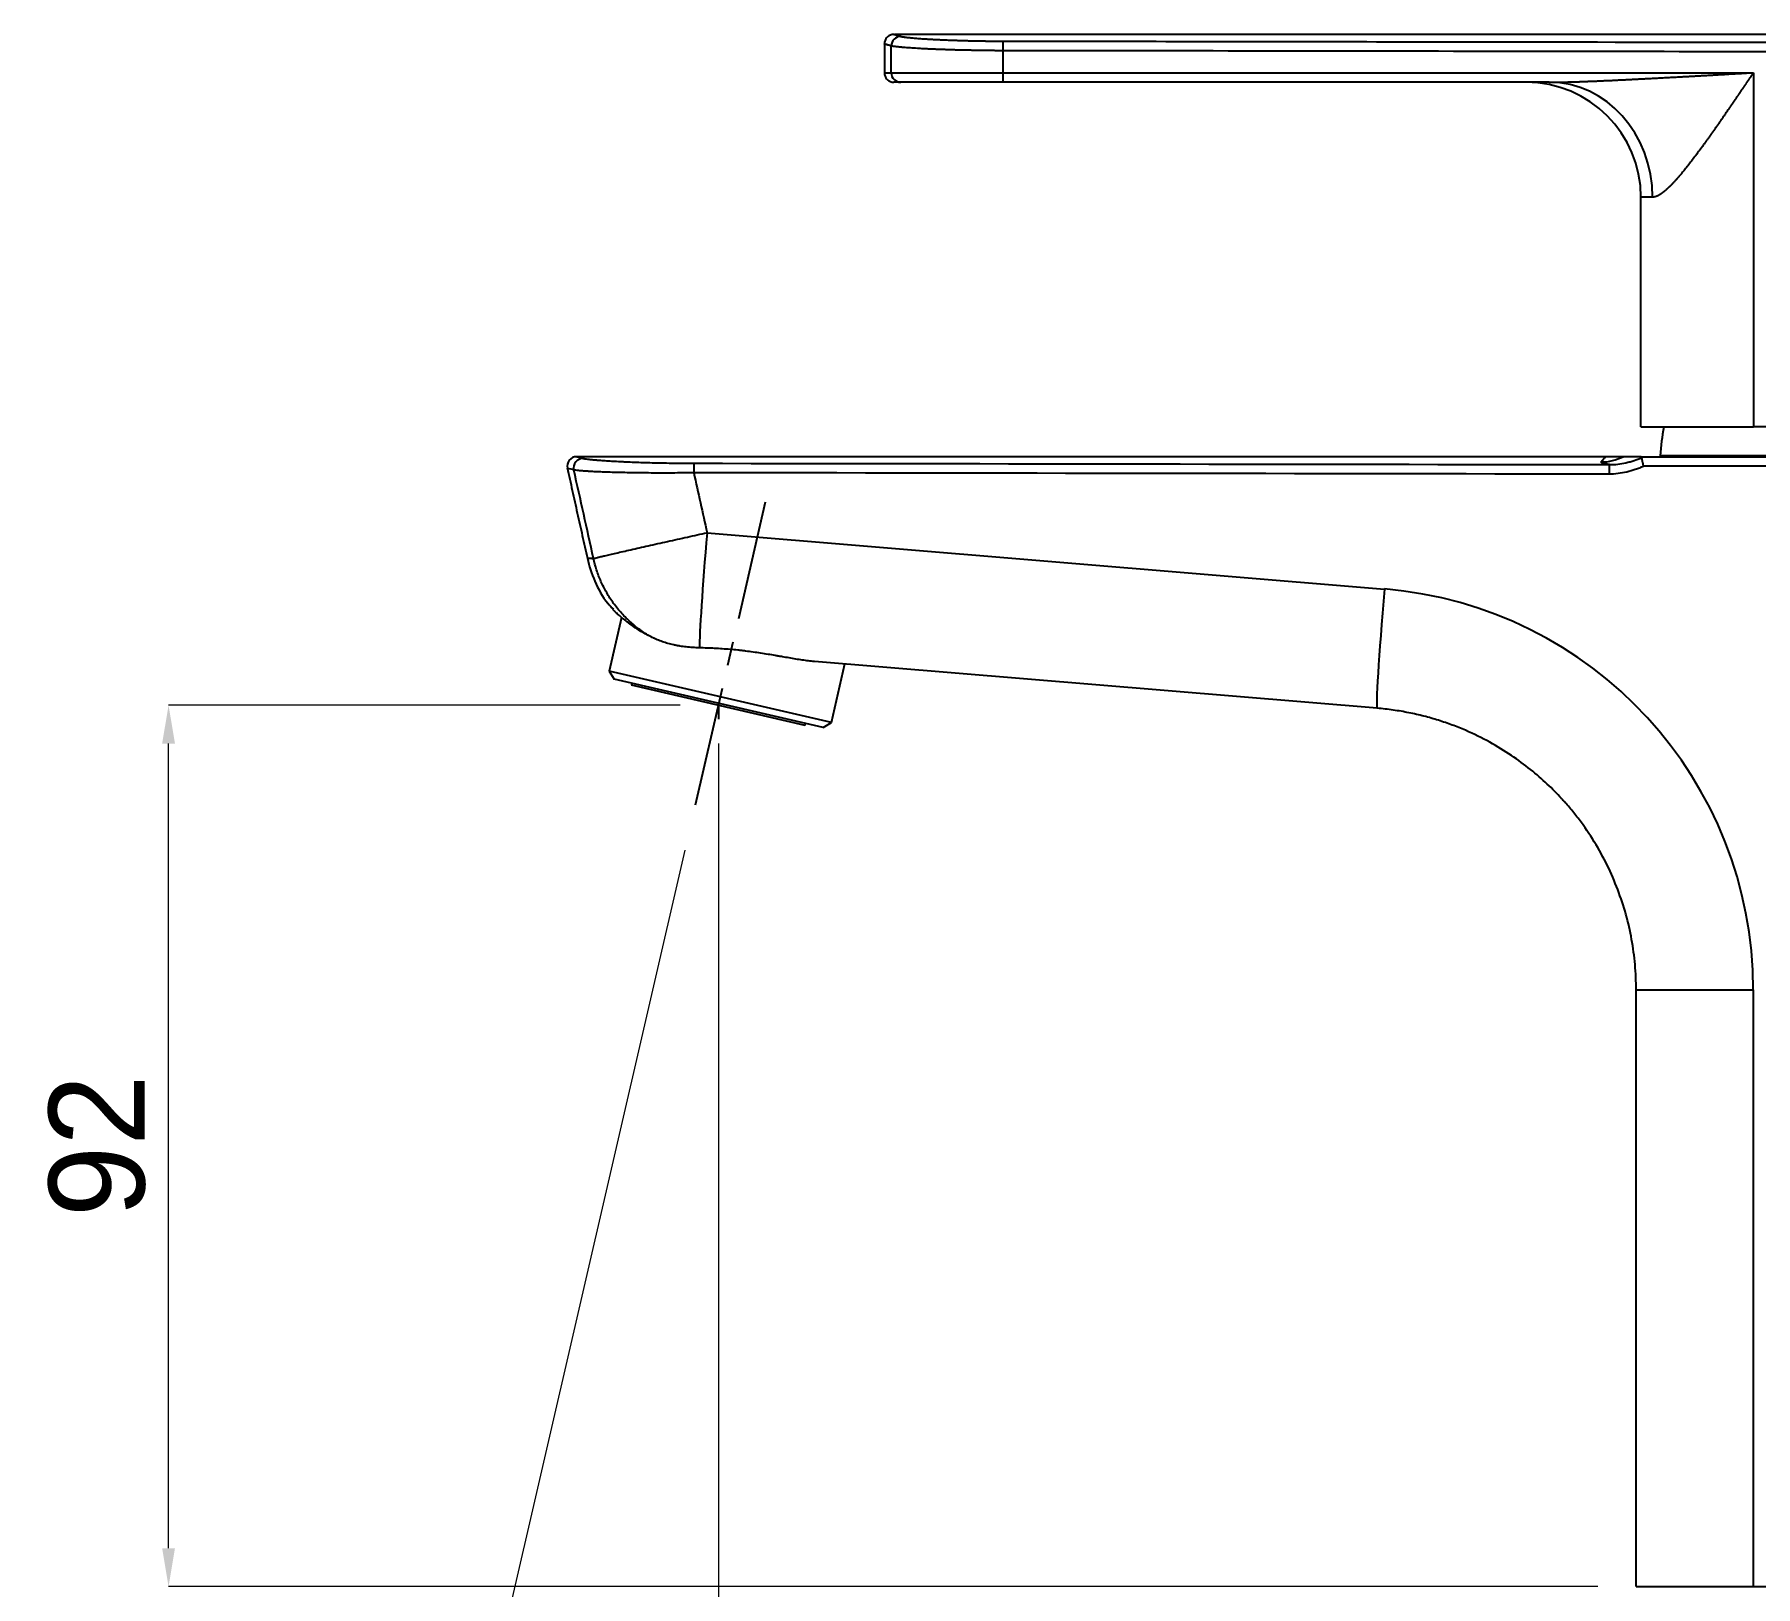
# Model space of a CAD drawing. Extents: x 0 to 790, y 0 to 579.
# Drawn here: x 330.9 to 510.6, y 273.8 to 435.9 of the extents above; entities that cross this region are included whole.
import ezdxf

# ---------------------------------------------------------------- set-up
doc = ezdxf.new("R2010")
doc.units = 0
doc.header["$LTSCALE"] = 10
doc.header["$MEASUREMENT"] = 0
doc.header["$PDMODE"] = 3
doc.header["$PDSIZE"] = -10
doc.linetypes.add('CENTER', pattern=[2, 1.25, -0.25, 0.25, -0.25])
doc.layers.get('0').update_dxf_attribs({"linetype": 'CONTINUOUS'})
doc.layers.get('DEFPOINTS').update_dxf_attribs({"linetype": 'CONTINUOUS'})
doc.layers.add('1', color=7, linetype='CONTINUOUS')
doc.styles.add('Daelim Dimension', font='')
doc.styles.get('Daelim Dimension').set_extended_font_data('나눔고딕')
doc.dimstyles.new('DEFAULT', dxfattribs={"dimscale": 2, "dimtxt": 2, "dimasz": 2, "dimexe": 0, "dimexo": 2, "dimgap": 1, "dimtad": 1, "dimdec": 0, "dimzin": 9, "dimdsep": 46, "dimtxsty": 'Daelim Dimension', "dimcen": 0.5, "dimclrd": 5, "dimclre": 5, "dimclrt": 256, "dimadec": 1, "dimazin": 0, "dimtfac": 1, "dimtdec": 0, "dimtix": 1, "dimtmove": 0, "dimatfit": 3, "dimfxl": 1, "dimtolj": 1, "dimtzin": 1, "dimlwd": 9, "dimlwe": 9, "dimarcsym": 0})

# ---------------------------------------------------------------- blocks, each defined once
blk = doc.blocks.new('*D1')
at = {"color": 5, "lineweight": 9, "ltscale": 0.5, "transparency": 16777216}
for p, q in [((402.34, 361.83), (402.34, 222.76)), ((522.68, 267.79), (522.68, 222.76)), ((406.34, 222.76), (518.68, 222.76))]:
    blk.add_line(p, q, dxfattribs=at)
at = {"color": 5, "ltscale": 0.5, "transparency": 16777216}
for points in [[(406.34, 223.42), (406.34, 222.09), (402.34, 222.76)], [(518.68, 223.42), (518.68, 222.09), (522.68, 222.76)]]:
    blk.add_solid(points, dxfattribs=at)
at = {"layer": 'DEFPOINTS', "color": 0, "ltscale": 0.5, "transparency": 16777216}
for p in [(402.34, 365.83), (522.68, 271.79), (522.68, 222.76)]:
    blk.add_point(p, dxfattribs=at)
at = {"color": 7, "lineweight": -3, "ltscale": 0.5, "transparency": 16777216, "insert": (462.51, 230.46), "char_height": 10, "attachment_point": 5, "style": 'Daelim Dimension'}
blk.add_mtext('\\A1;120.5', dxfattribs=at)
blk = doc.blocks.new('*D2')
at = {"color": 5, "lineweight": 9, "ltscale": 0.5, "transparency": 16777216}
for p, q in [((398.34, 365.83), (344.93, 365.83)), ((344.93, 277.79), (344.93, 361.83)), ((494.18, 273.79), (344.93, 273.79))]:
    blk.add_line(p, q, dxfattribs=at)
at = {"color": 5, "ltscale": 0.5, "transparency": 16777216}
for points in [[(344.26, 361.83), (345.6, 361.83), (344.93, 365.83)], [(344.26, 277.79), (345.6, 277.79), (344.93, 273.79)]]:
    blk.add_solid(points, dxfattribs=at)
at = {"layer": 'DEFPOINTS', "color": 0, "ltscale": 0.5, "transparency": 16777216}
for p in [(344.93, 365.83), (402.34, 365.83), (498.18, 273.79)]:
    blk.add_point(p, dxfattribs=at)
at = {"color": 7, "lineweight": -3, "ltscale": 0.5, "transparency": 16777216, "insert": (337.49, 319.81), "char_height": 10, "attachment_point": 5, "rotation": 90, "style": 'Daelim Dimension'}
blk.add_mtext('\\A1;92', dxfattribs=at)
blk = doc.blocks.new('*D3')
at = {"color": 5, "lineweight": 9, "ltscale": 0.5, "transparency": 16777216}
for p, q in [((402.34, 360.36), (402.34, 222.62)), ((398.85, 350.71), (370.13, 226.3))]:
    blk.add_line(p, q, dxfattribs=at)
blk.add_arc((402.34, 365.83), 143.2, 258.6005, 268.3995, dxfattribs=at)
at = {"color": 5, "ltscale": 0.5, "transparency": 16777216}
for points in [[(373.9, 224.8), (374.18, 226.1), (370.13, 226.3)], [(398.35, 223.35), (398.33, 222.01), (402.34, 222.62)]]:
    blk.add_solid(points, dxfattribs=at)
at = {"layer": 'DEFPOINTS', "color": 0, "ltscale": 0.5, "transparency": 16777216}
for p in [(407.24, 387.05), (402.34, 365.83), (402.34, 364.36), (399.75, 354.61), (380.76, 224.26)]:
    blk.add_point(p, dxfattribs=at)
at = {"color": 7, "lineweight": -3, "ltscale": 0.5, "transparency": 16777216, "insert": (387, 231.2), "char_height": 10, "attachment_point": 5, "rotation": 353.5, "style": 'Daelim Dimension'}
blk.add_mtext('\\A1;13.0°', dxfattribs=at)

msp = doc.modelspace()

# ---------------------------------------------------------------- linework, layer by layer
at = {"lineweight": -3, "ltscale": 0.5}
msp.add_line((402.34, 365.83), (402.34, 364.36), dxfattribs=at)
at = {"layer": '1', "color": 7, "linetype": 'Continuous', "lineweight": -3}
for p, q in [((420.4, 431.89), (420.4, 434.68)), ((432.04, 434.19), (432.04, 431.89)), ((420.4, 431.89), (432.04, 431.89)), ((432.04, 431.89), (510.42, 431.89)), ((510.42, 431.89), (510.42, 394.89)), ((432.07, 430.89), (421.39, 430.89)), ((489.11, 430.89), (432.07, 430.89)), ((498.68, 394.89), (498.68, 418.89)), ((499.9, 418.89), (498.68, 418.89)), ((498.68, 394.89), (510.42, 394.89)), ((520.46, 394.89), (510.42, 394.89)), ((522.68, 391.89), (500.68, 391.89)), ((502.68, 391.89), (502.58, 391.79)), ((498.54, 391.79), (532.49, 391.79)), ((532.47, 390.79), (498.96, 390.79)), ((401.16, 383.85), (471.89, 377.97)), ((392.24, 375), (390.95, 369.38)), ((471.12, 365.52), (412.37, 370.4)), ((390.95, 369.38), (391.47, 368.54)), ((414.14, 364.03), (390.95, 369.38)), ((413.3, 363.5), (391.47, 368.54)), ((414.14, 364.03), (415.55, 370.14)), ((393.32, 368.11), (393.28, 367.92)), ((411.4, 363.73), (393.28, 367.92)), ((411.4, 363.73), (411.45, 363.93)), ((413.3, 363.5), (414.14, 364.03)), ((498.18, 273.79), (498.18, 336.12)), ((510.41, 336.12), (510.41, 273.79)), ((498.18, 273.79), (510.41, 273.79)), ((510.41, 273.79), (532.47, 273.79))]:
    msp.add_line(p, q, dxfattribs=at)
at = {"layer": '1', "color": 1, "linetype": 'CENTER', "lineweight": -3}
msp.add_line((407.24, 387.05), (399.75, 354.61), dxfattribs=at)
at = {"layer": '1', "color": 7, "linetype": 'Continuous', "lineweight": -3}
for centre, radius, start, end in [((486.68, 418.89), 12, 0, 90), ((522.68, 390.53), 22.04, 168.5894, 176.4605), ((387.55, 390.79), 1, 89.853, 192.563), ((468.41, 336.12), 42, 0, 85.2474)]:
    msp.add_arc(centre, radius, start, end, dxfattribs=at)
for centre, major_axis, ratio, start_param, end_param in [((421.39, 434.68), (0.277, 0.961), 0.991704, 0.282583, 1.848949), ((432.07, 434.19), (0.001, 1), 0.021754, 0.066132, 1.570828), ((421.39, 431.89), (0, 1), 0.992332, 1.570796, 3.141593), ((432.07, 431.89), (0, 1), 0.021754, 1.570796, 3.141593), ((489.11, 418.89), (0, 12), 0.898541, 4.712389, 6.283185), ((388.22, 390.61), (0.257, 0.966), 0.991622, 0.261685, 2.045129), ((399.79, 390.11), (-0.001, -1), 0.021754, 3.206988, 4.71242), ((494.53, 396.23), (4.05, -2.94), 0.997362, 5.339256, 5.817054), ((495.38, 389.96), (-0.002, -1), 0.021754, 3.213498, 4.712423), ((401.43, 383.85), (-1.04, -12.46), 0.021679, 4.714191, 6.022587), ((472.16, 377.97), (-1.04, -12.46), 0.021679, 4.714191, 6.283185)]:
    msp.add_ellipse(centre, major_axis=major_axis, ratio=ratio, start_param=start_param, end_param=end_param, dxfattribs=at)
for points, knots in [([(420.68, 435.89), (420.55, 435.89), (420.36, 435.85), (420.13, 435.73), (419.97, 435.6), (419.84, 435.44), (419.72, 435.21), (419.68, 435.02), (419.68, 434.89)], [0, 0, 0, 0, 0.239635, 0.368555, 0.500166, 0.631749, 0.760593, 1, 1, 1, 1]), ([(421.39, 435.68), (421.39, 435.68), (421.4, 435.68), (421.4, 435.68), (421.41, 435.68), (421.42, 435.68), (421.42, 435.67), (421.43, 435.67), (421.44, 435.67), (421.44, 435.67), (421.45, 435.67), (421.46, 435.66), (421.47, 435.66), (421.48, 435.66), (421.49, 435.66), (421.5, 435.66), (421.5, 435.66), (421.51, 435.65), (421.52, 435.65), (421.53, 435.65), (421.54, 435.65), (421.55, 435.65), (421.56, 435.64), (421.58, 435.64), (421.59, 435.64), (421.6, 435.64), (421.61, 435.64), (421.62, 435.64), (421.63, 435.63), (421.64, 435.63), (421.66, 435.63), (421.67, 435.63), (421.68, 435.63), (421.69, 435.62), (421.71, 435.62), (421.72, 435.62), (421.73, 435.62), (421.75, 435.62), (421.76, 435.61), (421.78, 435.61), (421.79, 435.61), (421.85, 435.6), (421.96, 435.59), (422.13, 435.57), (422.33, 435.55), (422.55, 435.53), (422.78, 435.51), (423.04, 435.49), (423.31, 435.46), (423.63, 435.44), (424.01, 435.42), (424.45, 435.39), (424.92, 435.36), (425.42, 435.34), (425.94, 435.32), (426.44, 435.3), (426.91, 435.28), (427.34, 435.27), (427.78, 435.25), (428.23, 435.24), (428.69, 435.23), (429.16, 435.22), (429.63, 435.21), (429.98, 435.21), (430.21, 435.2), (430.31, 435.2), (430.42, 435.2), (430.52, 435.2), (430.62, 435.2), (430.72, 435.2), (430.83, 435.2), (430.93, 435.19), (431.03, 435.19), (431.14, 435.19), (431.24, 435.19), (431.34, 435.19), (431.44, 435.19), (431.55, 435.19), (431.65, 435.19), (431.75, 435.19), (431.86, 435.19), (431.96, 435.19), (432.03, 435.19), (432.07, 435.19)], [0, 0, 0, 0, 0.003138, 0.006276, 0.009413, 0.012549, 0.015685, 0.01882, 0.021955, 0.025089, 0.028223, 0.031356, 0.03449, 0.037623, 0.040756, 0.043889, 0.047022, 0.050155, 0.053288, 0.056422, 0.059555, 0.062689, 0.065824, 0.068959, 0.072094, 0.07523, 0.078367, 0.081504, 0.084642, 0.087781, 0.090921, 0.094062, 0.097204, 0.100347, 0.103491, 0.106636, 0.109783, 0.112931, 0.11608, 0.119231, 0.122383, 0.125537, 0.156738, 0.187894, 0.219067, 0.250316, 0.281529, 0.312663, 0.343777, 0.374933, 0.416711, 0.458333, 0.499947, 0.541567, 0.583198, 0.624988, 0.65616, 0.687287, 0.718429, 0.749649, 0.780915, 0.812096, 0.843255, 0.874453, 0.881095, 0.88773, 0.894358, 0.900981, 0.907597, 0.914209, 0.920817, 0.927421, 0.934022, 0.940621, 0.947218, 0.953813, 0.960409, 0.967004, 0.973599, 0.980196, 0.986795, 0.993396, 1, 1, 1, 1]), ([(432.07, 435.19), (432.73, 435.19), (433.4, 435.19), (436.73, 435.18), (439.4, 435.18), (452.73, 435.16), (463.39, 435.14), (493.54, 435.1), (513.02, 435.07), (532.5, 435.04)], [0, 0, 0, 0, 0.019909, 0.019909, 0.099545, 0.099545, 0.41809, 0.41809, 1, 1, 1, 1]), ([(420.4, 434.68), (420.39, 434.69), (420.38, 434.69), (420.36, 434.69), (420.34, 434.7), (420.32, 434.71), (420.3, 434.71), (420.28, 434.72), (420.27, 434.72), (420.25, 434.73), (420.23, 434.73), (420.21, 434.74), (420.2, 434.74), (420.18, 434.75), (420.16, 434.75), (420.15, 434.75), (420.13, 434.76), (420.12, 434.76), (420.1, 434.77), (420.09, 434.77), (420.07, 434.78), (420.06, 434.78), (420.04, 434.78), (420.03, 434.79), (420.02, 434.79), (420, 434.8), (419.99, 434.8), (419.98, 434.8), (419.96, 434.81), (419.95, 434.81), (419.94, 434.81), (419.93, 434.82), (419.92, 434.82), (419.91, 434.82), (419.9, 434.83), (419.88, 434.83), (419.87, 434.83), (419.86, 434.84), (419.85, 434.84), (419.84, 434.84), (419.84, 434.84), (419.83, 434.85), (419.82, 434.85), (419.81, 434.85), (419.8, 434.85), (419.79, 434.86), (419.79, 434.86), (419.78, 434.86), (419.77, 434.86), (419.76, 434.86), (419.76, 434.87), (419.75, 434.87), (419.74, 434.87), (419.74, 434.87), (419.73, 434.87), (419.73, 434.87), (419.72, 434.88), (419.72, 434.88), (419.71, 434.88), (419.71, 434.88), (419.71, 434.88), (419.7, 434.88), (419.7, 434.88), (419.7, 434.88), (419.69, 434.88), (419.69, 434.88), (419.69, 434.89), (419.69, 434.89), (419.68, 434.89), (419.68, 434.89), (419.68, 434.89), (419.68, 434.89), (419.68, 434.89), (419.68, 434.89), (419.68, 434.89), (419.68, 434.89), (419.68, 434.89)], [0, 0, 0, 0, 0.013768, 0.027533, 0.041294, 0.055053, 0.068809, 0.082562, 0.096312, 0.110059, 0.123803, 0.137545, 0.151284, 0.165021, 0.178754, 0.192485, 0.206214, 0.21994, 0.233664, 0.247385, 0.261104, 0.274821, 0.288536, 0.302248, 0.315958, 0.329666, 0.343371, 0.357075, 0.370777, 0.384477, 0.398174, 0.41187, 0.425564, 0.439257, 0.452947, 0.466636, 0.480323, 0.494009, 0.507693, 0.521375, 0.535056, 0.548735, 0.562413, 0.57609, 0.589765, 0.603439, 0.617112, 0.630784, 0.644454, 0.658123, 0.671792, 0.685459, 0.699125, 0.71279, 0.726455, 0.740118, 0.753781, 0.767443, 0.781104, 0.794764, 0.808424, 0.822083, 0.835742, 0.8494, 0.863058, 0.876715, 0.890372, 0.904029, 0.917685, 0.931341, 0.944997, 0.958652, 0.972308, 0.985963, 0.999618, 1, 1, 1, 1]), ([(432.04, 434.19), (432.03, 434.19), (431.99, 434.19), (431.93, 434.19), (431.87, 434.19), (431.82, 434.19), (431.76, 434.19), (431.7, 434.19), (431.65, 434.19), (431.59, 434.19), (431.53, 434.19), (431.47, 434.19), (431.42, 434.19), (431.36, 434.19), (431.3, 434.19), (431.24, 434.19), (431.19, 434.19), (431.13, 434.2), (431.07, 434.2), (431.01, 434.2), (430.95, 434.2), (430.89, 434.2), (430.84, 434.2), (430.78, 434.2), (430.72, 434.2), (430.66, 434.2), (430.6, 434.2), (430.54, 434.2), (430.48, 434.2), (430.42, 434.2), (430.36, 434.2), (430.3, 434.2), (430.24, 434.2), (430.19, 434.2), (430.13, 434.2), (430.07, 434.2), (430.01, 434.21), (429.95, 434.21), (429.89, 434.21), (429.83, 434.21), (429.77, 434.21), (429.71, 434.21), (429.65, 434.21), (429.59, 434.21), (429.53, 434.21), (429.47, 434.21), (429.41, 434.21), (429.35, 434.21), (429.29, 434.22), (429.23, 434.22), (429.16, 434.22), (429.1, 434.22), (429.04, 434.22), (428.98, 434.22), (428.92, 434.22), (428.86, 434.22), (428.8, 434.22), (428.74, 434.23), (428.68, 434.23), (428.62, 434.23), (428.56, 434.23), (428.5, 434.23), (428.44, 434.23), (428.38, 434.23), (428.32, 434.23), (428.26, 434.24), (428.19, 434.24), (428.13, 434.24), (428.07, 434.24), (428.01, 434.24), (427.95, 434.24), (427.89, 434.24), (427.83, 434.24), (427.77, 434.25), (427.71, 434.25), (427.65, 434.25), (427.59, 434.25), (427.53, 434.25), (427.47, 434.25), (427.41, 434.25), (427.34, 434.26), (427.28, 434.26), (427.22, 434.26), (427.16, 434.26), (427.1, 434.26), (427.04, 434.26), (426.98, 434.27), (426.92, 434.27), (426.86, 434.27), (426.8, 434.27), (426.74, 434.27), (426.68, 434.27), (426.62, 434.28), (426.56, 434.28), (426.5, 434.28), (426.44, 434.28), (426.38, 434.28), (426.32, 434.29), (426.26, 434.29), (426.2, 434.29), (426.15, 434.29), (426.09, 434.29), (426.03, 434.3), (425.97, 434.3), (425.91, 434.3), (425.85, 434.3), (425.79, 434.3), (425.73, 434.31), (425.68, 434.31), (425.62, 434.31), (425.56, 434.31), (425.5, 434.31), (425.44, 434.32), (425.38, 434.32), (425.33, 434.32), (425.27, 434.32), (425.21, 434.33), (425.15, 434.33), (425.1, 434.33), (425.04, 434.33), (424.98, 434.33), (424.93, 434.34), (424.87, 434.34), (424.81, 434.34), (424.76, 434.34), (424.7, 434.35), (424.65, 434.35), (424.59, 434.35), (424.54, 434.35), (424.48, 434.36), (424.43, 434.36), (424.37, 434.36), (424.32, 434.36), (424.11, 434.37), (423.69, 434.39), (423.06, 434.43), (422.34, 434.48), (421.86, 434.51), (421.59, 434.53), (421.51, 434.54), (421.44, 434.55), (421.37, 434.55), (421.3, 434.56), (421.24, 434.57), (421.18, 434.57), (421.12, 434.58), (421.07, 434.58), (421.01, 434.59), (420.96, 434.59), (420.92, 434.6), (420.87, 434.61), (420.83, 434.61), (420.79, 434.62), (420.75, 434.62), (420.71, 434.63), (420.68, 434.63), (420.65, 434.64), (420.62, 434.64), (420.59, 434.64), (420.56, 434.65), (420.54, 434.65), (420.52, 434.66), (420.5, 434.66), (420.48, 434.67), (420.46, 434.67), (420.44, 434.67), (420.42, 434.68), (420.41, 434.68), (420.4, 434.68), (420.4, 434.68)], [0, 0, 0, 0, 0.003299, 0.006606, 0.009921, 0.013242, 0.016572, 0.019908, 0.023253, 0.026604, 0.029963, 0.03333, 0.036704, 0.040085, 0.043474, 0.046871, 0.050275, 0.053686, 0.057105, 0.060531, 0.063965, 0.067406, 0.070855, 0.074311, 0.077774, 0.081245, 0.084724, 0.08821, 0.091703, 0.095204, 0.098712, 0.102228, 0.105752, 0.109282, 0.112821, 0.116366, 0.119919, 0.12348, 0.127048, 0.130624, 0.134207, 0.137797, 0.141395, 0.145001, 0.148614, 0.152234, 0.155862, 0.159497, 0.16314, 0.16679, 0.170448, 0.174113, 0.177786, 0.181466, 0.185154, 0.188849, 0.192552, 0.196262, 0.199979, 0.203704, 0.207437, 0.211177, 0.214924, 0.218679, 0.222441, 0.226211, 0.229989, 0.233773, 0.237566, 0.241365, 0.245173, 0.248987, 0.25281, 0.256639, 0.260476, 0.264321, 0.268173, 0.272033, 0.2759, 0.279774, 0.283656, 0.287546, 0.291443, 0.295347, 0.299259, 0.303179, 0.307106, 0.31104, 0.314982, 0.318931, 0.322888, 0.326852, 0.330824, 0.334803, 0.33879, 0.342784, 0.346786, 0.350795, 0.354812, 0.358836, 0.362868, 0.366907, 0.370954, 0.375008, 0.379069, 0.383138, 0.387215, 0.391299, 0.39539, 0.399489, 0.403596, 0.40771, 0.411831, 0.41596, 0.420097, 0.424241, 0.428392, 0.432551, 0.436717, 0.440891, 0.445073, 0.449262, 0.453458, 0.457662, 0.461873, 0.466092, 0.470318, 0.474552, 0.478793, 0.483042, 0.487298, 0.491562, 0.495833, 0.500112, 0.541021, 0.596255, 0.66581, 0.749677, 0.759782, 0.769751, 0.779586, 0.789285, 0.798849, 0.808277, 0.81757, 0.826728, 0.83575, 0.844637, 0.853389, 0.862005, 0.870486, 0.878832, 0.887042, 0.895117, 0.903056, 0.910861, 0.91853, 0.926063, 0.933461, 0.940724, 0.947852, 0.954844, 0.961701, 0.968422, 0.975009, 0.981459, 0.987775, 0.993955, 1, 1, 1, 1]), ([(419.68, 431.89), (419.68, 431.76), (419.72, 431.57), (419.84, 431.34), (419.97, 431.18), (420.13, 431.05), (420.36, 430.93), (420.55, 430.89), (420.68, 430.89)], [0, 0, 0, 0, 0.239466, 0.368373, 0.500013, 0.631652, 0.760552, 1, 1, 1, 1]), ([(489.11, 430.89), (489.14, 430.89), (489.19, 430.89), (489.28, 430.89), (489.36, 430.89), (489.44, 430.89), (489.53, 430.89), (489.62, 430.89), (489.71, 430.89), (489.8, 430.89), (489.89, 430.89), (489.99, 430.9), (490.08, 430.9), (490.18, 430.9), (490.28, 430.9), (490.38, 430.9), (490.48, 430.9), (490.59, 430.91), (490.7, 430.91), (490.8, 430.91), (490.91, 430.91), (491.03, 430.92), (491.14, 430.92), (491.25, 430.92), (491.37, 430.93), (491.49, 430.93), (491.61, 430.93), (491.73, 430.94), (491.85, 430.94), (491.98, 430.94), (492.1, 430.95), (492.23, 430.95), (492.36, 430.96), (492.49, 430.96), (492.63, 430.97), (492.76, 430.97), (492.9, 430.98), (493.04, 430.98), (493.18, 430.99), (493.32, 430.99), (493.46, 431), (493.61, 431), (493.75, 431.01), (493.9, 431.02), (494.05, 431.02), (494.21, 431.03), (494.36, 431.04), (494.51, 431.04), (494.67, 431.05), (494.83, 431.06), (494.99, 431.06), (495.15, 431.07), (495.32, 431.08), (495.48, 431.09), (495.65, 431.09), (495.82, 431.1), (495.99, 431.11), (496.16, 431.12), (496.33, 431.13), (496.51, 431.13), (496.69, 431.14), (496.86, 431.15), (497.04, 431.16), (497.23, 431.17), (497.41, 431.18), (497.6, 431.19), (497.78, 431.2), (497.97, 431.21), (498.16, 431.22), (498.36, 431.23), (498.55, 431.24), (498.74, 431.25), (498.94, 431.26), (499.14, 431.27), (499.34, 431.28), (499.54, 431.29), (499.77, 431.3), (500.01, 431.31), (500.28, 431.33), (500.57, 431.34), (500.86, 431.36), (501.17, 431.37), (501.49, 431.39), (501.82, 431.41), (502.17, 431.43), (502.52, 431.45), (502.89, 431.47), (503.27, 431.49), (503.66, 431.51), (504.07, 431.53), (504.48, 431.55), (504.91, 431.58), (505.35, 431.6), (505.81, 431.63), (506.27, 431.65), (506.75, 431.68), (507.24, 431.71), (507.74, 431.74), (508.25, 431.77), (508.78, 431.8), (509.31, 431.83), (509.86, 431.86), (510.23, 431.88), (510.42, 431.89)], [0, 0, 0, 0, 0.00377, 0.007618, 0.011544, 0.015547, 0.019629, 0.023789, 0.028027, 0.032343, 0.036737, 0.04121, 0.04576, 0.050389, 0.055096, 0.059881, 0.064744, 0.069686, 0.074706, 0.079804, 0.08498, 0.090234, 0.095567, 0.100979, 0.106468, 0.112036, 0.117682, 0.123407, 0.129209, 0.135091, 0.14105, 0.147088, 0.153205, 0.159399, 0.165672, 0.172024, 0.178454, 0.184962, 0.191549, 0.198214, 0.204958, 0.21178, 0.21868, 0.225659, 0.232717, 0.239853, 0.247067, 0.25436, 0.261731, 0.269181, 0.276709, 0.284315, 0.292001, 0.299764, 0.307606, 0.315527, 0.323526, 0.331604, 0.33976, 0.347994, 0.356307, 0.364699, 0.373169, 0.381718, 0.390345, 0.399051, 0.407835, 0.416698, 0.425639, 0.434659, 0.443757, 0.452934, 0.462189, 0.471523, 0.480936, 0.490427, 0.499996, 0.512177, 0.524922, 0.538231, 0.552104, 0.566541, 0.581541, 0.597106, 0.613235, 0.629928, 0.647185, 0.665006, 0.68339, 0.702339, 0.721852, 0.741929, 0.76257, 0.783775, 0.805544, 0.827877, 0.850774, 0.874235, 0.89826, 0.922849, 0.948002, 0.973719, 1, 1, 1, 1]), ([(510.42, 431.89), (510.4, 431.86), (510.36, 431.8), (510.31, 431.72), (510.25, 431.64), (510.19, 431.56), (510.14, 431.48), (510.09, 431.4), (510.03, 431.32), (509.98, 431.24), (509.93, 431.16), (509.87, 431.09), (509.82, 431.01), (509.77, 430.93), (509.72, 430.86), (509.67, 430.78), (509.62, 430.71), (509.57, 430.64), (509.52, 430.57), (509.47, 430.5), (509.42, 430.43), (509.38, 430.36), (509.33, 430.29), (509.28, 430.22), (509.24, 430.15), (509.19, 430.09), (509.15, 430.02), (509.1, 429.96), (509.06, 429.89), (509.02, 429.83), (508.98, 429.76), (508.93, 429.7), (508.89, 429.64), (508.85, 429.58), (508.81, 429.52), (508.77, 429.46), (508.73, 429.4), (508.69, 429.35), (508.65, 429.29), (508.61, 429.23), (508.58, 429.18), (508.54, 429.12), (508.5, 429.07), (508.47, 429.02), (508.43, 428.96), (508.4, 428.91), (508.36, 428.86), (508.33, 428.81), (508.29, 428.76), (508.26, 428.71), (508.23, 428.67), (508.2, 428.62), (508.17, 428.57), (508.13, 428.53), (508.1, 428.48), (508.07, 428.44), (508.04, 428.4), (508.02, 428.35), (507.99, 428.31), (507.96, 428.27), (507.93, 428.23), (507.9, 428.19), (507.88, 428.15), (507.85, 428.11), (507.83, 428.08), (507.8, 428.04), (507.78, 428), (507.68, 427.87), (507.52, 427.64), (507.3, 427.31), (507.08, 426.99), (506.86, 426.68), (506.65, 426.37), (506.44, 426.08), (506.23, 425.79), (506.03, 425.5), (505.84, 425.23), (505.64, 424.96), (505.46, 424.7), (505.27, 424.44), (505.02, 424.09), (504.7, 423.65), (504.31, 423.14), (503.95, 422.66), (503.6, 422.21), (503.27, 421.79), (503.04, 421.51), (502.9, 421.34), (502.84, 421.27), (502.79, 421.21), (502.73, 421.15), (502.68, 421.08), (502.62, 421.02), (502.57, 420.96), (502.52, 420.9), (502.47, 420.84), (502.41, 420.78), (502.36, 420.72), (502.31, 420.67), (502.26, 420.61), (502.21, 420.55), (502.16, 420.5), (502.11, 420.45), (502.06, 420.39), (502.01, 420.34), (501.96, 420.29), (501.92, 420.24), (501.87, 420.19), (501.82, 420.15), (501.78, 420.1), (501.73, 420.05), (501.68, 420.01), (501.64, 419.96), (501.59, 419.92), (501.55, 419.88), (501.5, 419.84), (501.46, 419.8), (501.42, 419.76), (501.37, 419.72), (501.33, 419.68), (501.29, 419.64), (501.25, 419.6), (501.21, 419.57), (501.17, 419.54), (501.13, 419.5), (501.09, 419.47), (501.05, 419.44), (501.01, 419.41), (500.97, 419.38), (500.93, 419.35), (500.89, 419.32), (500.85, 419.29), (500.82, 419.26), (500.78, 419.24), (500.74, 419.21), (500.71, 419.19), (500.67, 419.17), (500.63, 419.15), (500.6, 419.13), (500.57, 419.11), (500.53, 419.09), (500.5, 419.07), (500.46, 419.05), (500.43, 419.03), (500.4, 419.02), (500.37, 419), (500.33, 418.99), (500.3, 418.98), (500.27, 418.96), (500.24, 418.95), (500.21, 418.94), (500.18, 418.93), (500.15, 418.92), (500.12, 418.92), (500.09, 418.91), (500.06, 418.9), (500.03, 418.9), (500.01, 418.9), (499.98, 418.89), (499.95, 418.89), (499.92, 418.89), (499.91, 418.89), (499.9, 418.89)], [0, 0, 0, 0, 0.005322, 0.010597, 0.015824, 0.021005, 0.026138, 0.031224, 0.036264, 0.041256, 0.046201, 0.051098, 0.055949, 0.060753, 0.065509, 0.070219, 0.074881, 0.079496, 0.084064, 0.088585, 0.093059, 0.097485, 0.101865, 0.106197, 0.110483, 0.114721, 0.118912, 0.123056, 0.127153, 0.131203, 0.135206, 0.139161, 0.14307, 0.146931, 0.150745, 0.154512, 0.158232, 0.161905, 0.165531, 0.16911, 0.172641, 0.176126, 0.179563, 0.182953, 0.186296, 0.189592, 0.192841, 0.196043, 0.199198, 0.202305, 0.205366, 0.208379, 0.211345, 0.214265, 0.217137, 0.219962, 0.222739, 0.22547, 0.228154, 0.23079, 0.23338, 0.235922, 0.238417, 0.240865, 0.243266, 0.24562, 0.247927, 0.250187, 0.271678, 0.292777, 0.313486, 0.333804, 0.353732, 0.37327, 0.39242, 0.411181, 0.429555, 0.447541, 0.465141, 0.482356, 0.499186, 0.53666, 0.572445, 0.606553, 0.639001, 0.669808, 0.698995, 0.704198, 0.709363, 0.71449, 0.719578, 0.724629, 0.729642, 0.734617, 0.739556, 0.744456, 0.74932, 0.754147, 0.758938, 0.763692, 0.76841, 0.773091, 0.777737, 0.782348, 0.786923, 0.791463, 0.795968, 0.800439, 0.804875, 0.809277, 0.813646, 0.81798, 0.822282, 0.82655, 0.830786, 0.834989, 0.83916, 0.843299, 0.847406, 0.851483, 0.855528, 0.859543, 0.863528, 0.867482, 0.871408, 0.875304, 0.879171, 0.88301, 0.886821, 0.890605, 0.894361, 0.898091, 0.901794, 0.905471, 0.909123, 0.91275, 0.916352, 0.919931, 0.923485, 0.927017, 0.930526, 0.934013, 0.937479, 0.940923, 0.944347, 0.947752, 0.951136, 0.954503, 0.95785, 0.961181, 0.964494, 0.967791, 0.971072, 0.974338, 0.97759, 0.980827, 0.984052, 0.987264, 0.990464, 0.993653, 0.996831, 1, 1, 1, 1]), ([(399.77, 390.11), (399.76, 390.11), (399.76, 390.11), (399.75, 390.11), (399.74, 390.11), (399.72, 390.11), (399.68, 390.11), (399.6, 390.1), (399.43, 390.1), (399.1, 390.1), (398.81, 390.09), (398.25, 390.09), (397.5, 390.08), (396.77, 390.08), (396.22, 390.08), (396.04, 390.08), (395.77, 390.08), (395.68, 390.08), (395.5, 390.08), (395.41, 390.08), (394.97, 390.09), (394.62, 390.09), (393.94, 390.1), (393.61, 390.1), (392.96, 390.11), (392.65, 390.12), (392.19, 390.13), (392.04, 390.13), (391.82, 390.14), (391.74, 390.14), (391.59, 390.14), (391.52, 390.14), (391.16, 390.15), (390.89, 390.16), (390.37, 390.18), (390.12, 390.19), (389.65, 390.21), (389.43, 390.22), (389.11, 390.24), (389.01, 390.24), (388.86, 390.25), (388.82, 390.25), (388.72, 390.26), (388.68, 390.26), (388.45, 390.27), (388.29, 390.28), (387.99, 390.31), (387.86, 390.32), (387.63, 390.34), (387.53, 390.35), (387.43, 390.37), (387.41, 390.37), (387.37, 390.37), (387.35, 390.38), (387.32, 390.38), (387.3, 390.39), (387.27, 390.39), (387.26, 390.39), (387.26, 390.39), (387.26, 390.4), (387.25, 390.4), (387.25, 390.4), (387.25, 390.4), (387.25, 390.4)], [0, 0, 0, 0, 0.000488, 0.000488, 0.000977, 0.001953, 0.003906, 0.007813, 0.015625, 0.03125, 0.0625, 0.0625, 0.125, 0.1875, 0.1875, 0.21875, 0.21875, 0.234375, 0.234375, 0.25, 0.25, 0.3125, 0.3125, 0.375, 0.375, 0.4375, 0.4375, 0.46875, 0.46875, 0.484375, 0.484375, 0.5, 0.5, 0.5625, 0.5625, 0.625, 0.625, 0.6875, 0.6875, 0.71875, 0.71875, 0.734375, 0.734375, 0.75, 0.75, 0.8125, 0.8125, 0.875, 0.875, 0.9375, 0.9375, 0.953125, 0.953125, 0.96875, 0.96875, 0.984375, 0.992187, 0.996094, 0.998047, 0.999023, 0.999512, 0.999512, 1, 1, 1, 1]), ([(388.22, 391.61), (388.24, 391.6), (388.27, 391.6), (388.32, 391.59), (388.33, 391.59), (388.37, 391.58), (388.38, 391.58), (388.48, 391.56), (388.57, 391.55), (388.79, 391.52), (388.91, 391.51), (389.18, 391.48), (389.33, 391.47), (389.54, 391.45), (389.58, 391.45), (389.67, 391.44), (389.71, 391.43), (389.85, 391.42), (389.94, 391.42), (390.23, 391.4), (390.44, 391.38), (390.88, 391.35), (391.1, 391.34), (391.59, 391.31), (391.84, 391.3), (392.17, 391.28), (392.24, 391.28), (392.37, 391.27), (392.58, 391.26), (392.79, 391.25), (393.21, 391.24), (393.79, 391.21), (394.41, 391.19), (395.03, 391.17), (395.35, 391.16), (395.77, 391.15), (395.85, 391.15), (396.01, 391.15), (396.26, 391.14), (396.52, 391.14), (397.02, 391.13), (397.7, 391.12), (398.39, 391.11), (399.08, 391.11), (399.43, 391.11), (399.79, 391.1)], [0, 0, 0, 0, 0.03125, 0.03125, 0.046875, 0.046875, 0.0625, 0.0625, 0.125, 0.125, 0.1875, 0.1875, 0.25, 0.25, 0.265625, 0.265625, 0.28125, 0.28125, 0.3125, 0.3125, 0.375, 0.375, 0.4375, 0.4375, 0.5, 0.5, 0.515625, 0.515625, 0.53125, 0.5625, 0.5625, 0.625, 0.6875, 0.6875, 0.75, 0.75, 0.765625, 0.765625, 0.78125, 0.8125, 0.8125, 0.875, 0.9375, 0.9375, 1, 1, 1, 1]), ([(495.38, 390.96), (495.23, 390.98), (495.1, 391.01), (494.95, 391.04), (494.91, 391.05), (494.87, 391.05), (494.85, 391.06), (494.84, 391.06), (494.78, 391.08), (494.74, 391.09), (494.63, 391.12), (494.58, 391.15), (494.53, 391.19), (494.52, 391.21), (494.53, 391.24)], [0, 0, 0, 0, 0.25, 0.25, 0.3125, 0.34375, 0.34375, 0.375, 0.375, 0.5, 0.5, 0.75, 0.75, 1, 1, 1, 1]), ([(494.53, 391.24), (494.6, 391.33), (494.67, 391.41), (494.75, 391.51), (494.78, 391.54), (494.83, 391.6), (494.86, 391.63), (494.92, 391.7), (494.95, 391.73), (495, 391.78), (495.01, 391.79), (495.01, 391.79)], [0, 0, 0, 0, 0.25, 0.25, 0.375, 0.375, 0.5, 0.5, 0.75, 0.75, 1, 1, 1, 1]), ([(496.83, 391.79), (496.72, 391.79), (496.6, 391.79), (496.34, 391.79), (496.2, 391.79), (495.9, 391.79), (495.74, 391.79), (495.48, 391.79), (495.39, 391.79), (495.25, 391.79), (495.18, 391.79), (495.11, 391.79), (495.06, 391.79), (495.03, 391.79), (495.01, 391.79)], [0, 0, 0, 0, 0.25, 0.25, 0.5, 0.5, 0.75, 0.75, 0.875, 0.875, 0.9375, 0.96875, 0.96875, 1, 1, 1, 1]), ([(498.96, 390.79), (498.82, 390.72), (498.67, 390.66), (498.46, 390.58), (498.38, 390.55), (498.24, 390.49), (498.16, 390.47), (497.8, 390.34), (497.5, 390.25), (496.9, 390.11), (496.6, 390.06), (495.98, 389.98), (495.68, 389.96), (495.36, 389.96)], [0, 0, 0, 0, 0.125, 0.125, 0.1875, 0.1875, 0.25, 0.25, 0.5, 0.5, 0.75, 0.75, 1, 1, 1, 1]), ([(495.38, 390.96), (495.68, 390.96), (495.97, 390.98), (496.54, 391.04), (496.83, 391.09), (497.18, 391.17), (497.25, 391.19), (497.4, 391.23), (497.47, 391.25), (497.68, 391.3), (497.82, 391.35), (498.23, 391.48), (498.5, 391.58), (498.77, 391.69)], [0, 0, 0, 0, 0.25, 0.25, 0.5, 0.5, 0.5625, 0.5625, 0.625, 0.625, 0.75, 0.75, 1, 1, 1, 1]), ([(498.54, 391.79), (498.42, 391.79), (498.3, 391.79), (498.16, 391.79), (498.13, 391.79), (498.07, 391.79), (497.99, 391.79), (497.92, 391.79), (497.77, 391.79), (497.58, 391.79), (497.35, 391.79), (497.21, 391.79), (497.14, 391.79), (497.13, 391.79), (497.1, 391.79), (497.06, 391.79), (497.02, 391.79), (496.96, 391.79), (496.89, 391.79), (496.84, 391.79), (496.83, 391.79)], [0, 0, 0, 0, 0.125, 0.125, 0.15625, 0.15625, 0.1875, 0.25, 0.25, 0.375, 0.5, 0.625, 0.625, 0.65625, 0.65625, 0.6875, 0.75, 0.75, 0.875, 1, 1, 1, 1]), ([(498.77, 391.69), (498.77, 391.71), (498.76, 391.73), (498.74, 391.75), (498.73, 391.75), (498.71, 391.76), (498.7, 391.76), (498.67, 391.78), (498.65, 391.78), (498.61, 391.79), (498.6, 391.79), (498.57, 391.79), (498.56, 391.79), (498.54, 391.79)], [0, 0, 0, 0, 0.25, 0.25, 0.375, 0.375, 0.5, 0.5, 0.75, 0.75, 0.875, 0.875, 1, 1, 1, 1]), ([(498.96, 390.79), (498.96, 390.79), (498.96, 390.79), (498.96, 390.8), (498.96, 390.8), (498.95, 390.81), (498.95, 390.83), (498.95, 390.85), (498.94, 390.88), (498.93, 390.91), (498.92, 390.98), (498.9, 391.07), (498.88, 391.16), (498.87, 391.22), (498.86, 391.24), (498.85, 391.28), (498.85, 391.3), (498.84, 391.36), (498.83, 391.4), (498.82, 391.46), (498.81, 391.47), (498.81, 391.5), (498.81, 391.51), (498.8, 391.52), (498.8, 391.53), (498.79, 391.57), (498.79, 391.6), (498.78, 391.65), (498.77, 391.67), (498.77, 391.69)], [0, 0, 0, 0, 0.007813, 0.007813, 0.015625, 0.015625, 0.03125, 0.0625, 0.0625, 0.125, 0.125, 0.25, 0.375, 0.375, 0.4375, 0.4375, 0.5, 0.5, 0.625, 0.625, 0.6875, 0.6875, 0.71875, 0.71875, 0.75, 0.75, 0.875, 0.875, 1, 1, 1, 1]), ([(389.3, 381.17), (389.34, 381.18), (389.4, 381.19), (389.53, 381.22), (389.61, 381.24), (389.81, 381.29), (389.93, 381.32), (390.19, 381.38), (390.34, 381.41), (390.66, 381.49), (390.84, 381.53), (391.24, 381.62), (391.45, 381.67), (391.9, 381.77), (392.14, 381.83), (392.66, 381.95), (392.92, 382.01), (393.49, 382.14), (393.78, 382.2), (394.39, 382.34), (394.7, 382.41), (395.35, 382.55), (395.67, 382.63), (396.34, 382.78), (396.68, 382.86), (397.37, 383.01), (397.72, 383.09), (398.41, 383.24), (398.76, 383.32), (399.45, 383.47), (399.8, 383.55), (400.48, 383.7), (400.82, 383.78), (401.16, 383.85)], [0, 0, 0, 0, 0.0625, 0.0625, 0.125, 0.125, 0.1875, 0.1875, 0.25, 0.25, 0.3125, 0.3125, 0.375, 0.375, 0.4375, 0.4375, 0.5, 0.5, 0.5625, 0.5625, 0.625, 0.625, 0.6875, 0.6875, 0.75, 0.75, 0.8125, 0.8125, 0.875, 0.875, 0.9375, 0.9375, 1, 1, 1, 1]), ([(388.66, 381.2), (388.84, 380.36), (389.4, 378.73), (390.37, 376.91), (391.17, 376.06), (391.38, 375.86)], [0, 0, 0, 0, 0.420112, 0.859692, 1, 1, 1, 1]), ([(388.66, 381.2), (388.66, 381.2), (388.66, 381.2), (388.66, 381.2), (388.66, 381.2), (388.66, 381.2), (388.66, 381.2), (388.66, 381.2), (388.66, 381.2), (388.66, 381.2), (388.66, 381.2), (388.67, 381.2), (388.67, 381.2), (388.67, 381.19), (388.67, 381.19), (388.68, 381.19), (388.68, 381.19), (388.68, 381.19), (388.69, 381.19), (388.69, 381.19), (388.69, 381.19), (388.7, 381.19), (388.7, 381.19), (388.71, 381.19), (388.71, 381.19), (388.72, 381.19), (388.73, 381.19), (388.73, 381.19), (388.74, 381.19), (388.74, 381.19), (388.75, 381.19), (388.76, 381.19), (388.77, 381.19), (388.77, 381.19), (388.78, 381.19), (388.79, 381.19), (388.8, 381.19), (388.8, 381.19), (388.81, 381.19), (388.82, 381.19), (388.83, 381.19), (388.84, 381.19), (388.85, 381.19), (388.86, 381.19), (388.87, 381.19), (388.88, 381.19), (388.89, 381.18), (388.9, 381.18), (388.91, 381.18), (388.92, 381.18), (388.94, 381.18), (388.95, 381.18), (388.96, 381.18), (388.97, 381.18), (388.98, 381.18), (389, 381.18), (389.01, 381.18), (389.02, 381.18), (389.04, 381.18), (389.05, 381.18), (389.07, 381.18), (389.08, 381.18), (389.09, 381.18), (389.11, 381.18), (389.12, 381.17), (389.14, 381.17), (389.15, 381.17), (389.17, 381.17), (389.19, 381.17), (389.2, 381.17), (389.22, 381.17), (389.24, 381.17), (389.25, 381.17), (389.27, 381.17), (389.29, 381.17), (389.3, 381.17), (389.3, 381.17)], [0, 0, 0, 0, 0.000559, 0.014217, 0.027876, 0.041535, 0.055194, 0.068852, 0.082512, 0.096171, 0.10983, 0.12349, 0.137151, 0.150811, 0.164472, 0.178133, 0.191795, 0.205458, 0.219121, 0.232784, 0.246448, 0.260113, 0.273779, 0.287445, 0.301112, 0.31478, 0.328448, 0.342118, 0.355788, 0.36946, 0.383132, 0.396806, 0.41048, 0.424156, 0.437832, 0.45151, 0.465189, 0.478869, 0.492551, 0.506234, 0.519918, 0.533604, 0.547291, 0.560979, 0.574669, 0.588361, 0.602054, 0.615749, 0.629445, 0.643143, 0.656843, 0.670544, 0.684248, 0.697953, 0.71166, 0.725369, 0.73908, 0.752792, 0.766507, 0.780224, 0.793943, 0.807664, 0.821387, 0.835112, 0.84884, 0.86257, 0.876302, 0.890036, 0.903773, 0.917512, 0.931254, 0.944998, 0.958745, 0.972494, 0.986246, 1, 1, 1, 1]), ([(395.42, 372.91), (395.03, 373.13), (394.65, 373.36), (393.91, 373.89), (393.56, 374.17), (392.88, 374.77), (392.56, 375.09), (391.95, 375.76), (391.67, 376.11), (391.14, 376.83), (390.9, 377.21), (390.46, 377.97), (390.26, 378.37), (389.91, 379.16), (389.76, 379.56), (389.5, 380.36), (389.39, 380.77), (389.3, 381.17)], [0, 0, 0, 0, 0.125, 0.125, 0.25, 0.25, 0.375, 0.375, 0.5, 0.5, 0.625, 0.625, 0.75, 0.75, 0.875, 0.875, 1, 1, 1, 1]), ([(395.42, 372.91), (395.08, 373.08), (394.77, 373.25), (394.18, 373.59), (393.91, 373.76), (393.4, 374.1), (393.17, 374.27), (392.92, 374.45), (392.9, 374.47), (392.84, 374.51), (392.82, 374.53), (392.74, 374.59), (392.69, 374.63), (392.54, 374.74), (392.45, 374.81), (392.19, 375.03), (392.04, 375.16), (391.78, 375.39), (391.67, 375.49), (391.56, 375.6), (391.54, 375.62), (391.51, 375.64), (391.5, 375.65), (391.48, 375.67), (391.44, 375.71), (391.4, 375.75), (391.33, 375.81), (391.31, 375.84), (391.31, 375.84), (391.31, 375.84), (391.31, 375.84)], [0, 0, 0, 0, 0.12479, 0.12479, 0.24958, 0.24958, 0.374369, 0.374369, 0.389968, 0.389968, 0.405567, 0.405567, 0.436764, 0.436764, 0.499159, 0.499159, 0.623949, 0.623949, 0.748739, 0.748739, 0.779936, 0.779936, 0.795535, 0.795535, 0.811134, 0.873528, 0.873528, 0.998318, 0.998318, 1, 1, 1, 1]), ([(400.36, 371.82), (400.12, 371.83), (399.66, 371.85), (398.99, 371.91), (398.55, 371.97), (398.28, 372.02), (398.22, 372.03), (398.11, 372.04), (397.95, 372.07), (397.79, 372.11), (397.48, 372.18), (397.07, 372.28), (396.49, 372.46), (396.12, 372.6), (395.85, 372.71), (395.72, 372.77), (395.59, 372.83), (395.51, 372.87), (395.46, 372.89), (395.42, 372.91)], [0, 0, 0, 0, 0.125, 0.25, 0.375, 0.375, 0.40625, 0.40625, 0.4375, 0.5, 0.5, 0.625, 0.75, 0.875, 0.875, 0.9375, 0.96875, 0.96875, 1, 1, 1, 1]), ([(412.37, 370.4), (412.17, 370.42), (411.96, 370.44), (411.54, 370.49), (411.33, 370.52), (410.67, 370.61), (410.22, 370.69), (409.51, 370.81), (409.27, 370.85), (408.97, 370.9), (408.91, 370.91), (408.78, 370.93), (408.72, 370.94), (408.54, 370.98), (408.41, 371), (408.04, 371.06), (407.53, 371.15), (406.76, 371.27), (405.98, 371.38), (405.45, 371.45), (405.05, 371.5), (404.85, 371.53), (404.64, 371.55), (404.51, 371.56), (404.44, 371.57), (404.1, 371.61), (403.56, 371.66), (402.75, 371.72), (401.95, 371.77), (401.15, 371.8), (400.62, 371.82), (400.36, 371.82)], [0, 0, 0, 0, 0.0625, 0.0625, 0.125, 0.125, 0.25, 0.25, 0.3125, 0.3125, 0.328125, 0.328125, 0.34375, 0.34375, 0.375, 0.375, 0.4375, 0.5, 0.5625, 0.625, 0.625, 0.65625, 0.671875, 0.671875, 0.6875, 0.6875, 0.75, 0.8125, 0.875, 0.9375, 1, 1, 1, 1]), ([(498.18, 336.12), (498.18, 336.99), (498.14, 337.86), (497.98, 339.62), (497.87, 340.5), (497.55, 342.25), (497.35, 343.13), (496.87, 344.87), (496.58, 345.73), (495.93, 347.44), (495.57, 348.29), (494.75, 349.95), (494.3, 350.77), (493.32, 352.36), (492.79, 353.14), (491.93, 354.28), (491.64, 354.65), (491.18, 355.2), (490.95, 355.47), (490.67, 355.78), (490.53, 355.94), (490.46, 356.02), (490.42, 356.06), (490.4, 356.07), (490.4, 356.08), (490.39, 356.09), (490.39, 356.09), (490.39, 356.09), (490.39, 356.09), (490.39, 356.09), (490.39, 356.09), (490.39, 356.09), (489.93, 356.59), (489.43, 357.1), (488.35, 358.11), (487.77, 358.62), (486.53, 359.62), (485.86, 360.11), (484.44, 361.07), (483.69, 361.53), (482.09, 362.41), (481.24, 362.83), (479.9, 363.41), (478.98, 363.77), (477.54, 364.27), (476.03, 364.7), (474.46, 365.06), (472.82, 365.34), (471.7, 365.47), (471.12, 365.52)], [0, 0, 0, 0, 0.0625, 0.0625, 0.125, 0.125, 0.1875, 0.1875, 0.25, 0.25, 0.3125, 0.3125, 0.375, 0.375, 0.4375, 0.4375, 0.46875, 0.46875, 0.484375, 0.492187, 0.496094, 0.498047, 0.499023, 0.499512, 0.499756, 0.499878, 0.499939, 0.499969, 0.499985, 0.499992, 0.499992, 0.5, 0.5, 0.5625, 0.5625, 0.625, 0.625, 0.6875, 0.6875, 0.75, 0.75, 0.8125, 0.8125, 0.84375, 0.875, 0.90625, 0.9375, 0.96875, 1, 1, 1, 1]), ([(498.18, 336.12), (498.18, 336.12), (498.2, 336.12), (498.26, 336.12), (498.31, 336.12), (498.45, 336.12), (498.54, 336.12), (498.76, 336.12), (498.89, 336.12), (499.18, 336.12), (499.35, 336.12), (499.73, 336.12), (499.94, 336.12), (500.39, 336.12), (500.64, 336.12), (501.17, 336.12), (501.45, 336.12), (502.04, 336.12), (502.36, 336.12), (503.01, 336.12), (503.35, 336.12), (504.04, 336.12), (504.4, 336.12), (505.13, 336.12), (505.51, 336.12), (506.26, 336.12), (506.64, 336.12), (507.4, 336.12), (507.78, 336.12), (508.55, 336.12), (508.92, 336.12), (509.67, 336.12), (510.04, 336.12), (510.41, 336.12)], [0, 0, 0, 0, 0.0625, 0.0625, 0.125, 0.125, 0.1875, 0.1875, 0.25, 0.25, 0.3125, 0.3125, 0.375, 0.375, 0.4375, 0.4375, 0.5, 0.5, 0.5625, 0.5625, 0.625, 0.625, 0.6875, 0.6875, 0.75, 0.75, 0.8125, 0.8125, 0.875, 0.875, 0.9375, 0.9375, 1, 1, 1, 1])]:
    msp.add_open_spline(points, degree=3, knots=knots, dxfattribs=at)
for points, degree in [([(420.68, 435.89), (420.68, 435.89), (420.92, 435.82), (421.39, 435.68)], 3), ([(545.68, 435.89), (420.72, 435.89)], 1), ([(419.68, 434.91), (419.68, 431.89)], 1), ([(532.48, 434.04), (499, 434.09), (465.52, 434.14), (432.04, 434.19)], 3), ([(419.68, 431.89), (419.68, 431.89), (419.92, 431.89), (420.4, 431.89)], 3), ([(421.39, 430.89), (420.92, 430.89), (420.68, 430.89), (420.68, 430.89)], 3), ([(386.56, 390.63), (388.66, 381.18)], 1), ([(387.25, 390.4), (386.8, 390.51), (386.58, 390.57), (386.58, 390.57)], 3), ([(389.3, 381.17), (388.62, 384.24), (387.94, 387.32), (387.25, 390.4)], 3), ([(387.55, 391.79), (387.55, 391.79), (387.78, 391.73), (388.22, 391.61)], 3), ([(495.01, 391.79), (387.56, 391.79)], 1), ([(495.36, 389.96), (463.5, 390.01), (431.63, 390.06), (399.77, 390.11)], 3), ([(399.77, 390.11), (400.23, 388.02), (400.69, 385.94), (401.16, 383.85)], 3), ([(399.79, 391.1), (431.65, 391.06), (463.52, 391.01), (495.38, 390.96)], 3)]:
    msp.add_open_spline(points, degree=degree, dxfattribs=at)

# ---------------------------------------------------------------- dimensions: what is measured, and where the dimension line sits
at = {"color": 5, "lineweight": -3, "ltscale": 0.5}
dim = msp.add_angular_dim_2l(base=(380.76, 224.26), line1=((407.24, 387.05), (399.75, 354.61)), line2=((402.34, 365.83), (402.34, 364.36)), dimstyle='DEFAULT', override={"dimtxt": 5, "dimclrd": 5, "dimclre": 5, "dimclrt": 7}, dxfattribs=at)
dim.commit()
dim.dimension.update_dxf_attribs({"geometry": '*D3', "text_midpoint": (387, 231.2)})
dim = msp.add_linear_dim(base=(344.93, 365.83), p1=(498.18, 273.79), p2=(402.34, 365.83), angle=90, dimstyle='DEFAULT', override={"dimtxt": 5, "dimclrd": 5, "dimclre": 5, "dimclrt": 7}, dxfattribs=at)
dim.commit()
dim.dimension.update_dxf_attribs({"geometry": '*D2', "text_midpoint": (337.49, 319.81)})
dim = msp.add_linear_dim(base=(522.68, 222.76), p1=(402.34, 365.83), p2=(522.68, 271.79), text='120.5', dimstyle='DEFAULT', override={"dimtxt": 5, "dimclrd": 5, "dimclre": 5, "dimclrt": 7}, dxfattribs=at)
dim.commit()
dim.dimension.update_dxf_attribs({"geometry": '*D1', "text_midpoint": (462.51, 230.46)})

doc.saveas('drawing.dxf')
